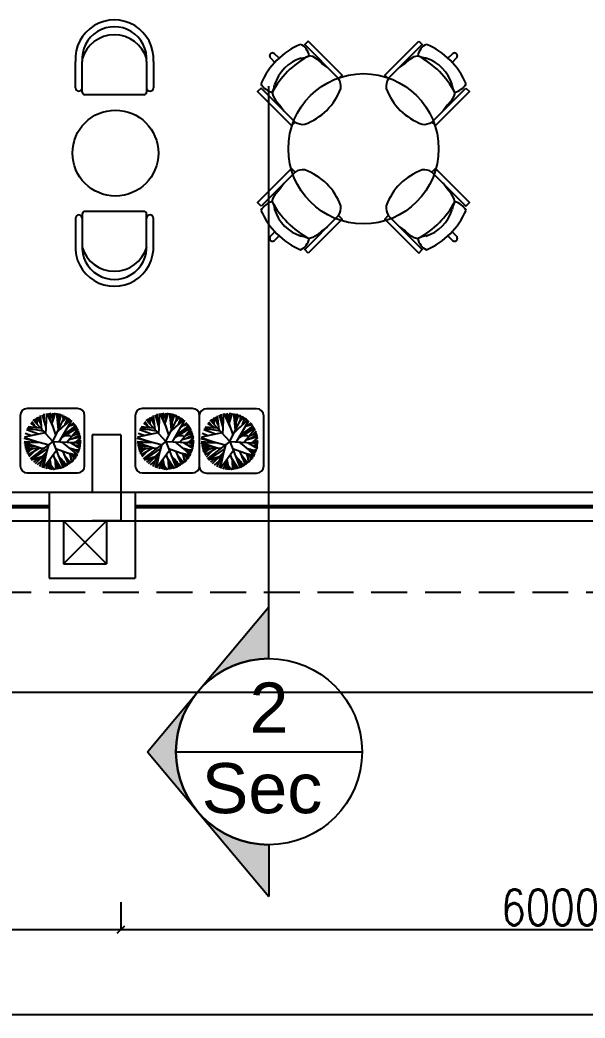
# Model space of a CAD drawing. Extents: x -32840 to 422982, y 280745 to 888746.
# Drawn here: x 231786 to 235734, y 290111 to 297084 of the extents above; entities that cross this region are included whole.
import ezdxf
from ezdxf.enums import TextEntityAlignment as Align

# ---------------------------------------------------------------- set-up
doc = ezdxf.new("R2010")
doc.units = 0
doc.header["$LTSCALE"] = 1000
doc.header["$PDMODE"] = 3
doc.linetypes.add('CONTINOUS', pattern=[0])
doc.linetypes.add('HIDDEN', pattern=[0.375, 0.25, -0.125])
doc.layers.get('Defpoints').update_dxf_attribs({"linetype": 'HIDDEN'})
for name, color, linetype in [('A-Chejja', 5, 'HIDDEN'), ('A-duct', 1, 'Continuous'), ('A-Floor Projection', 5, 'CONTINOUS'), ('A-Tag LVl', 2, 'Continuous'), ('A-WALL', 7, 'CONTINOUS'), ('FURNITURE', 8, 'CONTINOUS'), ('RAILING', 1, 'Continuous'), ('WALL', 6, 'Continuous')]:
    doc.layers.add(name, color=color, linetype=linetype)
doc.layers.add('A-Dim grid', color=3, linetype='Continuous', transparency=0.5)
doc.styles.add('Arial', font='arial.ttf')
doc.styles.add('ROMANS', font='romans.shx', dxfattribs={"width": 0.8})
doc.dimstyles.new('A-Dim Grid', dxfattribs={"dimscale": 100, "dimtxt": 2.5, "dimasz": 0.5, "dimexe": 0, "dimexo": 0, "dimgap": 0.3, "dimtad": 1, "dimdec": 0, "dimlfac": -0.01, "dimzin": 3, "dimdsep": 46, "dimtxsty": 'ROMANS', "dimblk": 'OBLIQUE', "dimcen": 5, "dimclrd": 256, "dimclre": 8, "dimclrt": 4, "dimadec": 0, "dimazin": 0, "dimtfac": 1, "dimtdec": 0, "dimtix": 1, "dimtmove": 1, "dimatfit": 3, "dimfxl": 1, "dimfrac": 2, "dimtolj": 1, "dimtzin": 3, "dimlwd": -1, "dimarcsym": 0})

# ---------------------------------------------------------------- blocks, each defined once
blk = doc.blocks.new('TAG-SEC-ARROW')
h = blk.add_hatch(color=256)
h.paths.add_polyline_path([(-10.112, 0), (-6.5, 0, -0.2206), (-4.199, 4.962)])
h.paths.add_polyline_path([(0, 8.485), (-4.157, 4.997, -0.175251), (0, 6.5, -0.175251), (4.157, 4.997)])
h.paths.add_polyline_path([(4.199, 4.962, -0.2206), (6.5, 0), (10.112, 0)])
for p, q in [((0, 8.485), (-10.112, 0)), ((0, 8.485), (10.112, 0)), ((-6.5, 0), (-10.112, 0)), ((6.5, 0), (46.5, 0))]:
    blk.add_line(p, q)
blk.add_arc((0, 0), 6.5, 0, 180)
blk = doc.blocks.new('TAG-SEC')
blk.add_line((-6.5, 0), (6.5, 0))
blk.add_circle((0, 0), 6.5)
at = {"color": 6, "style": 'Arial'}
blk.add_attdef('88', text='', height=3.5, dxfattribs=at).set_placement((0, 3.082), align=Align.MIDDLE_CENTER)
at = {"color": 6, "style": 'ROMANS', "width": 0.708488}
blk.add_attdef('X8-X-8888', text='', height=1.75, dxfattribs=at).set_placement((-5.579, -2.546), (5.579, -2.546), align=Align.FIT)
blk = doc.blocks.new('A$Ce1edbb18')
at = {"layer": 'A-Tag LVl', "xscale": 100.0000000000005, "yscale": 100.0000000000005, "zscale": 100.0000000000005, "rotation": 90}
blk.add_blockref('TAG-SEC-ARROW', (19835.1, -15412.9), dxfattribs=at)
at = {"layer": 'A-Tag LVl'}
ref = blk.add_blockref('TAG-SEC', (19835.1, -15412.9), dxfattribs=dict(at, xscale=100, yscale=100, zscale=100))
ref.add_attrib('88', '2', dxfattribs={"layer": '0', "color": 6, "height": 350, "style": 'Arial'}).set_placement((19835.1, -15104.7), align=Align.MIDDLE_CENTER)
ref.add_attrib('X8-X-8888', 'Sec', dxfattribs={"layer": '0', "color": 6, "height": 350, "rotation": 360, "style": 'Arial'}).set_placement((19786.2, -15667.5), align=Align.MIDDLE_CENTER)
blk = doc.blocks.new('_Oblique')
at = {"color": 0, "linetype": 'ByBlock', "lineweight": -2}
blk.add_line((-0.5, -0.5), (0.5, 0.5), dxfattribs=at)
at = {"color": 0, "linetype": 'ByBlock'}
blk.add_line((-0.5, -0.5), (0.5, 0.5), dxfattribs=at)
blk = doc.blocks.new('*D2465')
at = {"layer": 'A-Dim grid', "color": 8, "lineweight": -2, "transparency": 16777216}
for p, q in [((225990.6, 290919.7), (225990.6, 290728.2)), ((232490.6, 290919.7), (232490.6, 290728.2))]:
    blk.add_line(p, q, dxfattribs=at)
at = {"layer": 'A-Dim grid', "transparency": 16777216}
blk.add_line((225990.6, 290728.2), (232490.6, 290728.2), dxfattribs=at)
at = {"layer": 'Defpoints', "color": 0, "transparency": 16777216}
for p in [(225990.6, 290919.7), (232490.6, 290919.7), (232490.6, 290728.2)]:
    blk.add_point(p, dxfattribs=at)
at = {"layer": 'A-Dim grid', "transparency": 16777216, "xscale": 50, "yscale": 50, "zscale": 50, "rotation": 180}
blk.add_blockref('_Oblique', (225990.6, 290728.2), dxfattribs=at)
at = {"layer": 'A-Dim grid', "transparency": 16777216, "xscale": 50, "yscale": 50, "zscale": 50}
blk.add_blockref('_Oblique', (232490.6, 290728.2), dxfattribs=at)
at = {"layer": 'A-Dim grid', "color": 4, "transparency": 16777216, "insert": (229240.6, 290883.2), "char_height": 250, "attachment_point": 5, "style": 'ROMANS'}
blk.add_mtext('\\A1;6500', dxfattribs=at)
blk = doc.blocks.new('*D2466')
at = {"layer": 'A-Dim grid', "color": 8, "lineweight": -2, "transparency": 16777216}
for p, q in [((232490.6, 290919.7), (232490.6, 290728.2)), ((238490.6, 290919.7), (238490.6, 290728.2))]:
    blk.add_line(p, q, dxfattribs=at)
at = {"layer": 'A-Dim grid', "transparency": 16777216}
blk.add_line((232490.6, 290728.2), (238490.6, 290728.2), dxfattribs=at)
at = {"layer": 'Defpoints', "color": 0, "transparency": 16777216}
for p in [(232490.6, 290919.7), (238490.6, 290919.7), (238490.6, 290728.2)]:
    blk.add_point(p, dxfattribs=at)
at = {"layer": 'A-Dim grid', "transparency": 16777216, "xscale": 50, "yscale": 50, "zscale": 50, "rotation": 180}
blk.add_blockref('_Oblique', (232490.6, 290728.2), dxfattribs=at)
at = {"layer": 'A-Dim grid', "transparency": 16777216, "xscale": 50, "yscale": 50, "zscale": 50}
blk.add_blockref('_Oblique', (238490.6, 290728.2), dxfattribs=at)
at = {"layer": 'A-Dim grid', "color": 4, "transparency": 16777216, "insert": (235490.6, 290883.2), "char_height": 250, "attachment_point": 5, "style": 'ROMANS'}
blk.add_mtext('\\A1;6000', dxfattribs=at)
blk = doc.blocks.new('*D2468')
at = {"layer": 'A-Dim grid', "color": 8, "lineweight": -2, "transparency": 16777216}
for p, q in [((213790.6, 290800), (213790.6, 290135.6)), ((248790.8, 290800), (248790.8, 290135.6))]:
    blk.add_line(p, q, dxfattribs=at)
at = {"layer": 'A-Dim grid', "transparency": 16777216}
blk.add_line((213790.6, 290135.6), (248790.8, 290135.6), dxfattribs=at)
at = {"layer": 'Defpoints', "color": 0, "transparency": 16777216}
for p in [(213790.6, 290800), (248790.8, 290800), (248790.8, 290135.6)]:
    blk.add_point(p, dxfattribs=at)
at = {"layer": 'A-Dim grid', "transparency": 16777216, "xscale": 50, "yscale": 50, "zscale": 50, "rotation": 180}
blk.add_blockref('_Oblique', (213790.6, 290135.6), dxfattribs=at)
at = {"layer": 'A-Dim grid', "transparency": 16777216, "xscale": 50, "yscale": 50, "zscale": 50}
blk.add_blockref('_Oblique', (248790.8, 290135.6), dxfattribs=at)
at = {"layer": 'A-Dim grid', "color": 4, "transparency": 16777216, "insert": (231290.7, 290290.6), "char_height": 250, "attachment_point": 5, "style": 'ROMANS'}
blk.add_mtext('\\A1;35000', dxfattribs=at)

msp = doc.modelspace()

# ---------------------------------------------------------------- linework, layer by layer
at = {"layer": 'A-Chejja', "color": 8}
msp.add_line((238990.6, 293084.2), (213690.6, 293084.2), dxfattribs=at)
at = {"layer": 'A-duct', "color": 8}
for p, q in [((232090.6, 293584.5), (232390.6, 293284.5)), ((232390.6, 293584.5), (232090.6, 293284.5))]:
    msp.add_line(p, q, dxfattribs=at)
at = {"layer": 'A-Floor Projection', "color": 8}
msp.add_lwpolyline([(239790.6, 296384.2), (239790.5, 292384.5), (224590.5, 292384.5), (224590.6, 294184.5)], dxfattribs=at)
at = {"layer": 'A-WALL'}
for p, q in [((232490.6, 294184.2), (232290.6, 294184.2)), ((232290.6, 294184.2), (232290.6, 293784.2)), ((232490.6, 294184.2), (232490.6, 293584.2)), ((231990.6, 293784.5), (232590.6, 293784.5)), ((231990.6, 293784.5), (231990.6, 293584.5)), ((231990.6, 293784.5), (231990.6, 293184.5)), ((232590.6, 293784.5), (232590.6, 293584.5)), ((232090.6, 293584.5), (232090.6, 293284.5)), ((232090.6, 293584.5), (232390.6, 293584.5)), ((232490.6, 293584.2), (232290.6, 293584.2)), ((232390.6, 293584.5), (232390.6, 293284.5)), ((232590.6, 293584.5), (232590.6, 293184.5)), ((232090.6, 293284.5), (232390.6, 293284.5)), ((231990.6, 293184.5), (232590.6, 293184.5))]:
    msp.add_line(p, q, dxfattribs=at)
at = {"layer": 'FURNITURE'}
for p, q in [((233596, 296816.2), (233564.3, 296847)), ((234775.8, 296816.2), (234807.5, 296847)), ((232173.5, 296609.5), (232173.5, 296792.9)), ((232220.9, 296580.1), (232220.9, 296792.9)), ((232670.9, 296792.9), (232670.9, 296580.1)), ((232718.3, 296792.9), (232718.3, 296609.5)), ((233535.8, 296818.6), (233566.4, 296786.8)), ((233751.3, 296816.7), (233779.5, 296821.9)), ((233779.5, 296821.9), (233806.1, 296833.4)), ((233831.5, 296827.9), (233806.1, 296833.4)), ((233864, 296807.9), (233831.5, 296827.9)), ((233895.2, 296780), (233864, 296807.9)), ((233934.9, 296751.6), (233895.2, 296780)), ((234436.9, 296751.6), (234476.6, 296780)), ((234476.6, 296780), (234507.8, 296807.9)), ((234507.8, 296807.9), (234540.3, 296827.9)), ((234540.3, 296827.9), (234565.7, 296833.4)), ((234592.4, 296821.9), (234565.7, 296833.4)), ((234620.5, 296816.7), (234592.4, 296821.9)), ((234836, 296818.6), (234805.4, 296786.8)), ((233560, 296603.3), (233565.4, 296631.4)), ((234811.8, 296603.3), (234806.5, 296631.4)), ((232652, 296561.1), (232239.9, 296561.1)), ((233548.5, 296576.7), (233560, 296603.3)), ((233548.5, 296576.7), (233553.9, 296551.3)), ((234823.4, 296576.7), (234811.8, 296603.3)), ((234823.4, 296576.7), (234818, 296551.3)), ((233553.9, 296551.3), (233573.7, 296518.8)), ((233573.7, 296518.8), (233601.5, 296487.4)), ((234798.2, 296518.8), (234770.4, 296487.4)), ((234818, 296551.3), (234798.2, 296518.8)), ((233601.5, 296487.4), (233629.8, 296447.6)), ((234770.4, 296487.4), (234742.1, 296447.6)), ((233601.5, 295903.4), (233629.8, 295943.2)), ((234770.4, 295903.4), (234742.1, 295943.2)), ((233553.9, 295839.5), (233573.7, 295872.1)), ((233573.7, 295872.1), (233601.5, 295903.4)), ((234798.2, 295872.1), (234770.4, 295903.4)), ((234818, 295839.5), (234798.2, 295872.1)), ((233548.5, 295814.1), (233553.9, 295839.5)), ((233548.5, 295814.1), (233560, 295787.5)), ((234823.4, 295814.1), (234811.8, 295787.5)), ((234823.4, 295814.1), (234818, 295839.5)), ((232220.9, 295727), (232220.9, 295514.1)), ((232652, 295745.9), (232239.9, 295745.9)), ((232670.9, 295514.1), (232670.9, 295727)), ((233560, 295787.5), (233565.4, 295759.4)), ((234811.8, 295787.5), (234806.5, 295759.4)), ((232173.5, 295697.5), (232173.5, 295514.1)), ((232718.3, 295514.1), (232718.3, 295697.5)), ((233535.8, 295572.2), (233566.4, 295604.1)), ((233895.2, 295610.8), (233864, 295582.9)), ((233934.9, 295639.3), (233895.2, 295610.8)), ((234436.9, 295639.3), (234476.6, 295610.8)), ((234476.6, 295610.8), (234507.8, 295582.9)), ((234836, 295572.2), (234805.4, 295604.1)), ((233596, 295574.6), (233564.3, 295543.8)), ((233751.3, 295574.2), (233779.5, 295568.9)), ((233779.5, 295568.9), (233806.1, 295557.5)), ((233831.5, 295563), (233806.1, 295557.5)), ((233864, 295582.9), (233831.5, 295563)), ((234507.8, 295582.9), (234540.3, 295563)), ((234540.3, 295563), (234565.7, 295557.5)), ((234592.4, 295568.9), (234565.7, 295557.5)), ((234620.5, 295574.2), (234592.4, 295568.9)), ((234775.8, 295574.6), (234807.5, 295543.8)), ((232187.6, 294368.7), (231837.6, 294368.7)), ((232990.9, 294368.7), (232640.9, 294368.7)), ((233439, 294367.6), (233089, 294367.6)), ((231787.6, 294318.7), (231787.6, 293968.7)), ((232237.6, 293968.7), (232237.6, 294318.7)), ((232590.9, 294318.7), (232590.9, 293968.7)), ((233039, 294317.6), (233039, 293967.6)), ((233040.9, 293968.7), (233040.9, 294318.7)), ((233489, 293967.6), (233489, 294317.6)), ((231837.6, 293918.7), (232187.6, 293918.7)), ((232640.9, 293918.7), (232990.9, 293918.7)), ((233089, 293917.6), (233439, 293917.6))]:
    msp.add_line(p, q, dxfattribs=at)
for points in [[(233800, 296935.7), (233775.3, 296911), (234012.4, 296673.8), (234037.1, 296698.5)], [(234571.8, 296935.7), (234596.5, 296911), (234359.4, 296673.8), (234334.7, 296698.5)], [(233470.5, 296607.6), (233445.9, 296583), (233683, 296345.7), (233707.6, 296370.4)], [(234901.3, 296607.6), (234926, 296583), (234688.9, 296345.7), (234664.2, 296370.4)], [(233470.5, 295783.2), (233445.9, 295807.9), (233683, 296045.1), (233707.6, 296020.4)], [(234901.3, 295783.2), (234926, 295807.9), (234688.9, 296045.1), (234664.2, 296020.4)], [(233800, 295455.1), (233775.3, 295479.8), (234012.4, 295717), (234037.1, 295692.4)], [(234571.8, 295455.1), (234596.5, 295479.8), (234359.4, 295717), (234334.7, 295692.4)]]:
    msp.add_lwpolyline(points, close=True, dxfattribs=at)
for points in [[(231956.4, 294278.7), (231956.4, 294331)], [(231966.6, 294190.6), (231972.8, 294335)], [(232021, 294236.7), (231975.9, 294335)], [(232037.3, 294185.5), (231986.1, 294336.1)], [(232017.9, 294292), (231997.4, 294338.1)], [(232010.7, 294266.4), (232033.3, 294338.1)], [(232011.7, 294308.4), (232017.9, 294339.2)], [(232054.7, 294221.3), (232043.5, 294336.1)], [(232060.9, 294234.6), (232057.8, 294334)], [(232059.9, 294273.6), (232077.3, 294328.9)], [(232070.1, 294306.4), (232067, 294332)], [(232746.1, 294278.7), (232746.1, 294331)], [(232756.4, 294190.6), (232762.5, 294335)], [(232810.7, 294236.7), (232765.6, 294335)], [(232827, 294185.5), (232775.8, 294336.1)], [(232807.6, 294292), (232787.1, 294338.1)], [(232800.4, 294266.4), (232823, 294338.1)], [(232801.4, 294308.4), (232807.6, 294339.2)], [(232844.5, 294221.3), (232833.2, 294336.1)], [(232850.6, 294234.6), (232847.5, 294334)], [(232849.6, 294273.6), (232867, 294328.9)], [(232859.8, 294306.4), (232856.8, 294332)], [(233193.5, 294277.6), (233193.5, 294329.9)], [(233203.7, 294189.5), (233209.9, 294333.9)], [(233258, 294235.6), (233213, 294333.9)], [(233274.4, 294184.4), (233223.2, 294335)], [(233254.9, 294290.9), (233234.5, 294337)], [(233247.8, 294265.3), (233270.3, 294337)], [(233248.8, 294307.3), (233254.9, 294338.1)], [(233291.8, 294220.2), (233280.6, 294335)], [(233298, 294233.5), (233294.9, 294332.9)], [(233307.2, 294305.3), (233304.1, 294330.9)], [(231909.3, 294234.6), (231861.1, 294266.4)], [(231886.7, 294250), (231868.3, 294275.7)], [(232014.8, 294139.4), (231877.5, 294289)], [(231896, 294270.5), (231890.8, 294296.1)], [(231906.2, 294279.7), (231897, 294301.3)], [(231906.2, 294257.2), (231906.2, 294306.4)], [(231936.9, 294254.1), (231907.2, 294308.4)], [(231933.9, 294281.8), (231912.3, 294309.4)], [(231940, 294220.3), (231929.8, 294319.7)], [(231969.7, 294236.7), (231943.1, 294325.8)], [(232014.8, 294139.4), (232102.9, 294318.7)], [(232044.5, 294200.9), (232139.8, 294293)], [(232060.9, 294136.3), (232148, 294286.9)], [(232070.1, 294226.5), (232142.8, 294290)], [(232080.4, 294272.5), (232116.2, 294311.5)], [(232090.6, 294293), (232086.5, 294324.8)], [(232102.9, 294257.2), (232123.4, 294306.4)], [(232115.2, 294285.9), (232134.7, 294299.2)], [(232118.3, 294237.7), (232165.4, 294269.5)], [(232136.7, 294250), (232172.6, 294260.2)], [(232699, 294234.6), (232650.8, 294266.4)], [(232676.4, 294250), (232658, 294275.7)], [(232804.5, 294139.4), (232667.2, 294289)], [(232685.7, 294270.5), (232680.6, 294296.1)], [(232695.9, 294279.7), (232686.7, 294301.3)], [(232695.9, 294257.2), (232695.9, 294306.4)], [(232726.6, 294254.1), (232696.9, 294308.4)], [(232723.6, 294281.8), (232702, 294309.4)], [(232729.7, 294220.3), (232719.5, 294319.7)], [(232759.4, 294236.7), (232732.8, 294325.8)], [(232804.5, 294139.4), (232892.6, 294318.7)], [(232834.2, 294200.9), (232929.5, 294293)], [(232850.6, 294136.3), (232937.7, 294286.9)], [(232859.8, 294226.5), (232932.6, 294290)], [(232870.1, 294272.5), (232905.9, 294311.5)], [(232880.3, 294293), (232876.2, 294324.8)], [(232892.6, 294257.2), (232913.1, 294306.4)], [(232904.9, 294285.9), (232924.4, 294299.2)], [(232908, 294237.7), (232955.1, 294269.5)], [(232926.4, 294250), (232962.3, 294260.2)], [(233146.4, 294233.5), (233098.2, 294265.3)], [(233123.8, 294248.9), (233105.4, 294274.5)], [(233251.9, 294138.3), (233114.6, 294287.9)], [(233133.1, 294269.4), (233127.9, 294295)], [(233143.3, 294278.6), (233134.1, 294300.2)], [(233143.3, 294256.1), (233143.3, 294305.3)], [(233174, 294253), (233144.3, 294307.3)], [(233171, 294280.7), (233149.4, 294308.3)], [(233177.1, 294219.2), (233166.8, 294318.6)], [(233206.8, 294235.6), (233180.2, 294324.7)], [(233251.9, 294138.3), (233340, 294317.6)], [(233281.6, 294199.8), (233376.9, 294291.9)], [(233297, 294272.5), (233314.4, 294327.8)], [(233298, 294135.2), (233385.1, 294285.8)], [(233307.2, 294225.4), (233379.9, 294288.9)], [(233317.4, 294271.4), (233353.3, 294310.4)], [(233327.7, 294291.9), (233323.6, 294323.7)], [(233340, 294256.1), (233360.5, 294305.3)], [(233352.3, 294284.8), (233371.7, 294298.1)], [(233355.4, 294236.6), (233402.5, 294268.4)], [(233373.8, 294248.9), (233409.6, 294259.1)], [(231959.5, 294199.8), (231818.1, 294169.1)], [(231863.2, 294180.3), (231822.2, 294194.7)], [(231915.4, 294190.6), (231832.4, 294220.3)], [(231903.1, 294220.3), (231834.5, 294224.4)], [(231949.2, 294211.1), (231837.5, 294230.5)], [(231929.8, 294232.6), (231843.7, 294240.8)], [(232077.3, 294166), (232188, 294233.6)], [(232087.5, 294182.4), (232180.8, 294250)], [(232113.2, 294133.2), (232192, 294229.5)], [(232119.3, 294207), (232189, 294233.6)], [(232148, 294226.5), (232177.7, 294253.1)], [(232152.1, 294180.3), (232204.3, 294199.8)], [(232162.3, 294223.4), (232184.9, 294242.8)], [(232177.7, 294188.6), (232198.2, 294214.2)], [(232749.2, 294199.8), (232607.8, 294169.1)], [(232652.9, 294180.3), (232611.9, 294194.7)], [(232705.1, 294190.6), (232622.1, 294220.3)], [(232692.9, 294220.3), (232624.2, 294224.4)], [(232738.9, 294211.1), (232627.3, 294230.5)], [(232719.5, 294232.6), (232633.4, 294240.8)], [(232867, 294166), (232977.7, 294233.6)], [(232877.2, 294182.4), (232970.5, 294250)], [(232902.9, 294133.2), (232981.7, 294229.5)], [(232909, 294207), (232978.7, 294233.6)], [(232937.7, 294226.5), (232967.4, 294253.1)], [(232941.8, 294180.3), (232994, 294199.8)], [(232952, 294223.4), (232974.6, 294242.8)], [(232967.4, 294188.6), (232987.9, 294214.2)], [(233196.6, 294198.7), (233055.2, 294168)], [(233100.3, 294179.2), (233059.3, 294193.6)], [(233152.5, 294189.5), (233069.5, 294219.2)], [(233140.2, 294219.2), (233071.6, 294223.3)], [(233186.3, 294210), (233074.6, 294229.4)], [(233166.8, 294231.5), (233080.8, 294239.7)], [(233314.4, 294164.9), (233425.1, 294232.5)], [(233324.6, 294181.3), (233417.9, 294248.9)], [(233350.3, 294132.1), (233429.1, 294228.4)], [(233356.4, 294205.9), (233426.1, 294232.5)], [(233385.1, 294225.4), (233414.8, 294252)], [(233389.2, 294179.2), (233441.4, 294198.7)], [(233399.4, 294222.3), (233421.9, 294241.7)], [(233414.8, 294187.5), (233435.3, 294213.1)], [(231933.9, 294128.1), (231815, 294136.3)], [(231897, 294138.4), (231816.1, 294165)], [(231982, 294114.8), (231816.1, 294158.8)], [(231883.7, 294106.6), (231816.1, 294131.2)], [(231900, 294131.2), (231816.1, 294131.2)], [(231935.9, 294090.2), (231816.1, 294128.1)], [(232014.8, 294139.4), (231857, 294018.5)], [(231988.2, 294119.9), (231940, 293956)], [(232012.7, 294140.4), (232013.8, 294140.4), (232015.8, 294140.4), (232013.8, 294140.4), (232012.7, 294140.4)], [(232014.8, 294139.4), (232213.6, 294128.1)], [(232014.8, 294139.4), (232087.5, 293952.9)], [(232077.3, 294136.3), (232189, 294046.1)], [(232102.9, 294181.4), (232139.8, 294181.4)], [(232128.5, 294151.7), (232210.5, 294175.2)], [(232138.8, 294132.2), (232207.4, 294090.2)], [(232151.1, 294157.8), (232207.4, 294187.5)], [(232161.3, 294131.2), (232213.6, 294147.6)], [(232167.4, 294161.9), (232210.5, 294171.1)], [(232174.6, 294131.2), (232211.5, 294122)], [(232177.7, 294136.3), (232211.5, 294165)], [(232191, 294139.4), (232213.6, 294136.3)], [(232723.6, 294128.1), (232604.7, 294136.3)], [(232686.7, 294138.4), (232605.8, 294165)], [(232771.7, 294114.8), (232605.8, 294158.8)], [(232673.4, 294106.6), (232605.8, 294131.2)], [(232689.7, 294131.2), (232605.8, 294131.2)], [(232725.6, 294090.2), (232605.8, 294128.1)], [(232804.5, 294139.4), (232646.7, 294018.5)], [(232777.9, 294119.9), (232729.7, 293956)], [(232802.4, 294140.4), (232803.5, 294140.4), (232805.5, 294140.4), (232803.5, 294140.4), (232802.4, 294140.4)], [(232804.5, 294139.4), (233003.3, 294128.1)], [(232804.5, 294139.4), (232877.2, 293952.9)], [(232867, 294136.3), (232978.7, 294046.1)], [(232892.6, 294181.4), (232929.5, 294181.4)], [(232918.2, 294151.7), (233000.2, 294175.2)], [(232928.5, 294132.2), (232997.1, 294090.2)], [(232940.8, 294157.8), (232997.1, 294187.5)], [(232951, 294131.2), (233003.3, 294147.6)], [(232957.2, 294161.9), (233000.2, 294171.1)], [(232964.3, 294131.2), (233001.2, 294122)], [(232967.4, 294136.3), (233001.2, 294165)], [(232980.7, 294139.4), (233003.3, 294136.3)], [(233171, 294127), (233052.1, 294135.2)], [(233134.1, 294137.3), (233053.1, 294163.9)], [(233219.1, 294113.7), (233053.1, 294157.7)], [(233120.8, 294105.5), (233053.1, 294130.1)], [(233137.1, 294130.1), (233053.1, 294130.1)], [(233173, 294089.1), (233053.1, 294127)], [(233251.9, 294138.3), (233094.1, 294017.4)], [(233225.3, 294118.8), (233177.1, 293954.9)], [(233249.8, 294139.3), (233250.9, 294139.3), (233252.9, 294139.3), (233250.9, 294139.3), (233249.8, 294139.3)], [(233251.9, 294138.3), (233450.7, 294127)], [(233251.9, 294138.3), (233324.6, 293951.8)], [(233314.4, 294135.2), (233426.1, 294045)], [(233340, 294180.3), (233376.9, 294180.3)], [(233365.6, 294150.6), (233447.6, 294174.1)], [(233375.9, 294131.1), (233444.5, 294089.1)], [(233388.2, 294156.7), (233444.5, 294186.4)], [(233398.4, 294130.1), (233450.7, 294146.5)], [(233404.5, 294160.8), (233447.6, 294170)], [(233411.7, 294130.1), (233448.6, 294120.8)], [(233414.8, 294135.2), (233448.6, 294163.9)], [(233428.1, 294138.3), (233450.7, 294135.2)], [(231861.1, 294114.8), (231818.1, 294112.7)], [(231903.1, 294100.4), (231819.1, 294102.5)], [(231871.4, 294100.4), (231821.2, 294093.3)], [(231950.2, 294092.2), (231824.2, 294084)], [(231843.7, 294084), (231825.2, 294079.9)], [(231846.8, 294070.7), (231827.3, 294073.8)], [(231876.5, 294087.1), (231831.4, 294063.6)], [(231858, 294076.9), (231835.5, 294053.3)], [(231917.5, 294089.2), (231840.6, 294044.1)], [(231886.7, 294070.7), (231848.8, 294030.8)], [(231978.9, 294089.2), (231863.2, 294011.3)], [(231940, 294083), (231863.2, 294013.4)], [(231971.8, 294063.6), (231892.9, 293982.6)], [(231971.8, 294063.6), (231948.2, 293952.9)], [(232040.4, 294075.9), (231950.2, 293951.9)], [(232034.3, 294090.2), (232183.9, 294036.9)], [(232083.5, 294072.8), (232125.5, 293975.4)], [(232129.5, 294093.3), (232201.3, 294073.8)], [(232148, 294079.9), (232184.9, 294040), (232132.6, 294054.3), (232151.1, 293994.9)], [(232141.8, 294051.3), (232171.6, 294018.5)], [(232158.3, 294086.1), (232195.1, 294059.5)], [(232171.6, 294112.7), (232211.5, 294116.8)], [(232178.7, 294108.6), (232210.5, 294105.5)], [(232180.8, 294079.9), (232204.3, 294083)], [(232650.8, 294114.8), (232607.8, 294112.7)], [(232692.9, 294100.4), (232608.8, 294102.5)], [(232661.1, 294100.4), (232610.9, 294093.3)], [(232739.9, 294092.2), (232613.9, 294084)], [(232633.4, 294084), (232615, 294079.9)], [(232636.5, 294070.7), (232617, 294073.8)], [(232666.2, 294087.1), (232621.1, 294063.6)], [(232647.7, 294076.9), (232625.2, 294053.3)], [(232707.2, 294089.2), (232630.4, 294044.1)], [(232676.4, 294070.7), (232638.5, 294030.8)], [(232768.7, 294089.2), (232652.9, 294011.3)], [(232729.7, 294083), (232652.9, 294013.4)], [(232761.5, 294063.6), (232682.6, 293982.6)], [(232761.5, 294063.6), (232737.9, 293952.9)], [(232830.1, 294075.9), (232739.9, 293951.9)], [(232824, 294090.2), (232973.6, 294036.9)], [(232873.2, 294072.8), (232915.2, 293975.4)], [(232919.3, 294093.3), (232991, 294073.8)], [(232937.7, 294079.9), (232974.6, 294040), (232922.3, 294054.3), (232940.8, 293994.9)], [(232931.5, 294051.3), (232961.3, 294018.5)], [(232948, 294086.1), (232984.8, 294059.5)], [(232961.3, 294112.7), (233001.2, 294116.8)], [(232968.4, 294108.6), (233000.2, 294105.5)], [(232970.5, 294079.9), (232994, 294083)], [(233098.2, 294113.7), (233055.2, 294111.6)], [(233140.2, 294099.3), (233056.2, 294101.4)], [(233108.5, 294099.3), (233058.3, 294092.2)], [(233187.3, 294091.1), (233061.3, 294082.9)], [(233080.8, 294082.9), (233062.3, 294078.8)], [(233083.9, 294069.6), (233064.4, 294072.7)], [(233113.6, 294086), (233068.5, 294062.5)], [(233095.1, 294075.8), (233072.6, 294052.2)], [(233154.5, 294088.1), (233077.7, 294043)], [(233123.8, 294069.6), (233085.9, 294029.7)], [(233216, 294088.1), (233100.3, 294010.2)], [(233177.1, 294081.9), (233100.3, 294012.3)], [(233208.9, 294062.5), (233129.9, 293981.5)], [(233208.9, 294062.5), (233185.3, 293951.8)], [(233277.5, 294074.8), (233187.3, 293950.8)], [(233271.4, 294089.1), (233420.9, 294035.8)], [(233320.5, 294071.7), (233362.6, 293974.3)], [(233366.6, 294092.2), (233438.4, 294072.7)], [(233385.1, 294078.8), (233421.9, 294038.9), (233369.7, 294053.2), (233388.2, 293993.8)], [(233378.9, 294050.2), (233408.6, 294017.4)], [(233395.3, 294085), (233432.2, 294058.4)], [(233408.6, 294111.6), (233448.6, 294115.7)], [(233415.8, 294107.5), (233447.6, 294104.4)], [(233417.9, 294078.8), (233441.4, 294081.9)], [(231940, 294031.8), (231865.2, 294008.2)], [(231917.5, 294024.6), (231879.6, 293994.9)], [(231940, 294005.1), (231906.2, 293974.4)], [(231955.4, 294047.2), (231923.6, 293963.1)], [(231986.1, 293982.6), (231966.6, 293946.8)], [(231982, 293996), (231998.4, 293942.6)], [(231994.3, 294013.4), (232007.6, 293941.6)], [(232017.9, 294046.1), (232053.7, 293945.7)], [(232025, 294024.6), (232074.2, 293949.8)], [(232031.2, 294007.2), (232034.3, 293942.6)], [(232050.7, 293985.7), (232060.9, 293946.8)], [(232053.7, 294040), (232116.2, 293969.3)], [(232077.3, 294014.4), (232096.8, 293959.1)], [(232077.3, 293979.5), (232095.8, 293959.1)], [(232089.6, 294001.1), (232106, 293963.1)], [(232093.7, 294048.2), (232141.8, 293987.7)], [(232099.8, 294031.8), (232132.6, 293981.6)], [(232106, 293981.6), (232120.3, 293972.4)], [(232138.8, 294031.8), (232146, 293991.8)], [(232141.8, 294014.4), (232159.3, 294004.1)], [(232152.1, 294040), (232164.4, 294010.3)], [(232159.3, 294031.8), (232177.7, 294027.7)], [(232729.7, 294031.8), (232654.9, 294008.2)], [(232707.2, 294024.6), (232669.3, 293994.9)], [(232729.7, 294005.1), (232695.9, 293974.4)], [(232745.1, 294047.2), (232713.3, 293963.1)], [(232775.8, 293982.6), (232756.4, 293946.8)], [(232771.7, 293996), (232788.1, 293942.6)], [(232784, 294013.4), (232797.3, 293941.6)], [(232807.6, 294046.1), (232843.4, 293945.7)], [(232814.7, 294024.6), (232863.9, 293949.8)], [(232820.9, 294007.2), (232824, 293942.6)], [(232840.4, 293985.7), (232850.6, 293946.8)], [(232843.4, 294040), (232905.9, 293969.3)], [(232867, 294014.4), (232886.5, 293959.1)], [(232867, 293979.5), (232885.5, 293959.1)], [(232879.3, 294001.1), (232895.7, 293963.1)], [(232883.4, 294048.2), (232931.5, 293987.7)], [(232889.5, 294031.8), (232922.3, 293981.6)], [(232895.7, 293981.6), (232910, 293972.4)], [(232928.5, 294031.8), (232935.7, 293991.8)], [(232931.5, 294014.4), (232949, 294004.1)], [(232941.8, 294040), (232954.1, 294010.3)], [(232949, 294031.8), (232967.4, 294027.7)], [(233177.1, 294030.7), (233102.3, 294007.1)], [(233154.5, 294023.5), (233116.6, 293993.8)], [(233177.1, 294004), (233143.3, 293973.3)], [(233192.4, 294046.1), (233160.7, 293962)], [(233223.2, 293981.5), (233203.7, 293945.7)], [(233219.1, 293994.8), (233235.5, 293941.5)], [(233231.4, 294012.3), (233244.7, 293940.5)], [(233254.9, 294045), (233290.8, 293944.6)], [(233262.1, 294023.5), (233311.3, 293948.7)], [(233268.3, 294006.1), (233271.4, 293941.5)], [(233287.8, 293984.6), (233298, 293945.7)], [(233290.8, 294038.9), (233353.3, 293968.2)], [(233314.4, 294013.3), (233333.8, 293958)], [(233326.7, 294000), (233343.1, 293962)], [(233330.8, 294047.1), (233378.9, 293986.6)], [(233336.9, 294030.7), (233369.7, 293980.5)], [(233343.1, 293980.5), (233357.4, 293971.3)], [(233375.9, 294030.7), (233383, 293990.7)], [(233378.9, 294013.3), (233396.3, 294003)], [(233389.2, 294038.9), (233401.5, 294009.2)], [(233396.3, 294030.7), (233414.8, 294026.6)], [(231989.2, 293971.4), (231985.1, 293944.7)], [(231999.4, 293978.5), (232028.1, 293941.6)], [(232033.3, 293968.3), (232046.6, 293944.7)], [(232778.9, 293971.4), (232774.8, 293944.7)], [(232789.1, 293978.5), (232817.8, 293941.6)], [(232823, 293968.3), (232836.3, 293944.7)], [(233226.3, 293970.3), (233222.2, 293943.6)], [(233236.5, 293977.4), (233265.2, 293940.5)], [(233270.3, 293967.2), (233283.6, 293943.6)], [(233314.4, 293978.4), (233332.8, 293958)]]:
    msp.add_lwpolyline(points, dxfattribs=at)
for centre, radius in [((234185.9, 296183.5), 524.9), ((232453, 296153.5), 300)]:
    msp.add_circle(centre, radius, dxfattribs=at)
for centre, radius, start, end in [((232445.9, 296810.6), 273, 356.29706, 183.70294), ((232445.9, 296810.4), 225.7, 355.54802, 184.45198), ((232445.9, 296744.3), 235.2, 16.33488, 163.66512), ((233952.8, 296428.5), 526.9, 113.15335, 156.61985), ((233704.3, 296818.8), 102.8, 8.15673, 66.33251), ((234667.5, 296818.8), 102.8, 113.66749, 171.84327), ((234419.1, 296428.5), 526.9, 23.38015, 66.84665), ((233550, 296832.9), 20.1, 44.56381, 225.2094), ((234821.9, 296832.9), 20.1, 314.7906, 135.43619), ((234091.7, 296289.9), 614.4, 118.18575, 152.16797), ((233832.5, 296549.2), 279.6, 106.88416, 162.88905), ((234280.1, 296289.9), 614.4, 27.83203, 61.81425), ((234539.3, 296549.2), 279.6, 17.11095, 73.11584), ((233583.1, 296704.2), 132.1, 210.28549, 254.77168), ((233920.7, 296618.5), 107, 352.84158, 31.08275), ((234451.1, 296618.5), 107, 148.91725, 187.15842), ((234788.7, 296704.2), 132.1, 285.22832, 329.71451), ((232197.2, 296609.5), 23.7, 180, 0), ((232239.9, 296580.1), 19, 180, 270), ((232652, 296580.1), 19, 270, 0), ((232694.6, 296609.5), 23.7, 180, 0), ((233634.9, 296747.6), 417.1, 289.73567, 340.03753), ((234736.9, 296747.6), 417.1, 199.96247, 250.26433), ((233762.4, 296454.5), 100.3, 236.88973, 277.61464), ((234609.4, 296454.5), 100.3, 262.38536, 303.11027), ((233762.4, 295936.4), 100.3, 82.38536, 123.11027), ((233634.9, 295643.2), 417.1, 19.96247, 70.26433), ((234736.9, 295643.2), 417.1, 109.73567, 160.03753), ((234609.4, 295936.4), 100.3, 56.88973, 97.61464), ((233583.1, 295686.7), 132.1, 105.22832, 149.71451), ((234091.7, 296100.9), 614.4, 207.83203, 241.81425), ((234280.1, 296100.9), 614.4, 298.18575, 332.16797), ((234788.7, 295686.7), 132.1, 30.28549, 74.77168), ((232239.9, 295727), 19, 90, 180), ((232652, 295727), 19, 0, 90), ((233952.8, 295962.4), 526.9, 203.38015, 246.84665), ((233832.5, 295841.7), 279.6, 197.11095, 253.11584), ((233920.7, 295772.3), 107, 328.91725, 7.15842), ((234451.1, 295772.3), 107, 172.84158, 211.08275), ((234539.3, 295841.7), 279.6, 286.88416, 342.88905), ((234419.1, 295962.4), 526.9, 293.15335, 336.61985), ((232197.2, 295697.5), 23.7, 0, 180), ((232694.6, 295697.5), 23.7, 0, 180), ((232445.9, 295496.5), 273, 176.29706, 3.70294), ((232445.9, 295496.6), 225.7, 175.54802, 4.45198), ((233550, 295557.9), 20.1, 134.7906, 315.43619), ((233704.3, 295572.1), 102.8, 293.66749, 351.84327), ((234667.5, 295572.1), 102.8, 188.15673, 246.33251), ((234821.9, 295557.9), 20.1, 224.56381, 45.2094), ((232445.9, 295562.7), 235.2, 196.33488, 343.66512), ((231837.6, 294318.7), 50, 90, 180), ((232187.6, 294318.7), 50, 0, 90), ((232640.9, 294318.7), 50, 90, 180), ((232990.9, 294318.7), 50, 0, 90), ((233089, 294317.6), 50, 90, 180), ((233439, 294317.6), 50, 0, 90), ((231837.6, 293968.7), 50, 180, 270), ((232187.6, 293968.7), 50, 270, 0), ((232640.9, 293968.7), 50, 180, 270), ((232990.9, 293968.7), 50, 270, 0), ((233089, 293967.6), 50, 180, 270), ((233439, 293967.6), 50, 270, 0)]:
    msp.add_arc(centre, radius, start, end, dxfattribs=at)
at = {"layer": 'RAILING'}
for p, q in [((225984.6, 293678.2), (231990.6, 293678.2)), ((225996.6, 293690.2), (231990.6, 293690.2)), ((232590.6, 293690.2), (238484.6, 293690.2)), ((232590.6, 293678.2), (238496.6, 293678.2))]:
    msp.add_line(p, q, dxfattribs=at)
at = {"layer": 'WALL', "color": 4}
for p, q in [((226090.6, 293784.2), (238390.6, 293784.2)), ((225890.6, 293584.2), (238590.6, 293584.2))]:
    msp.add_line(p, q, dxfattribs=at)

# ---------------------------------------------------------------- block references
msp.add_blockref('A$Ce1edbb18', (213690.6, 307384.2))

# ---------------------------------------------------------------- dimensions: what is measured, and where the dimension line sits
at = {"layer": 'A-Dim grid'}
for base, p1, p2, picture, middle in [((232490.6, 290728.2), (225990.6, 290919.7), (232490.6, 290919.7), '*D2465', (229240.6, 290883.2)), ((238490.6, 290728.2), (232490.6, 290919.7), (238490.6, 290919.7), '*D2466', (235490.6, 290883.2)), ((248790.8, 290135.6), (213790.6, 290800), (248790.8, 290800), '*D2468', (231290.7, 290290.6))]:
    dim = msp.add_linear_dim(base=base, p1=p1, p2=p2, dimstyle='A-Dim Grid', dxfattribs=at)
    dim.commit()
    dim.dimension.update_dxf_attribs({"geometry": picture, "text_midpoint": middle})

doc.saveas('drawing.dxf')
